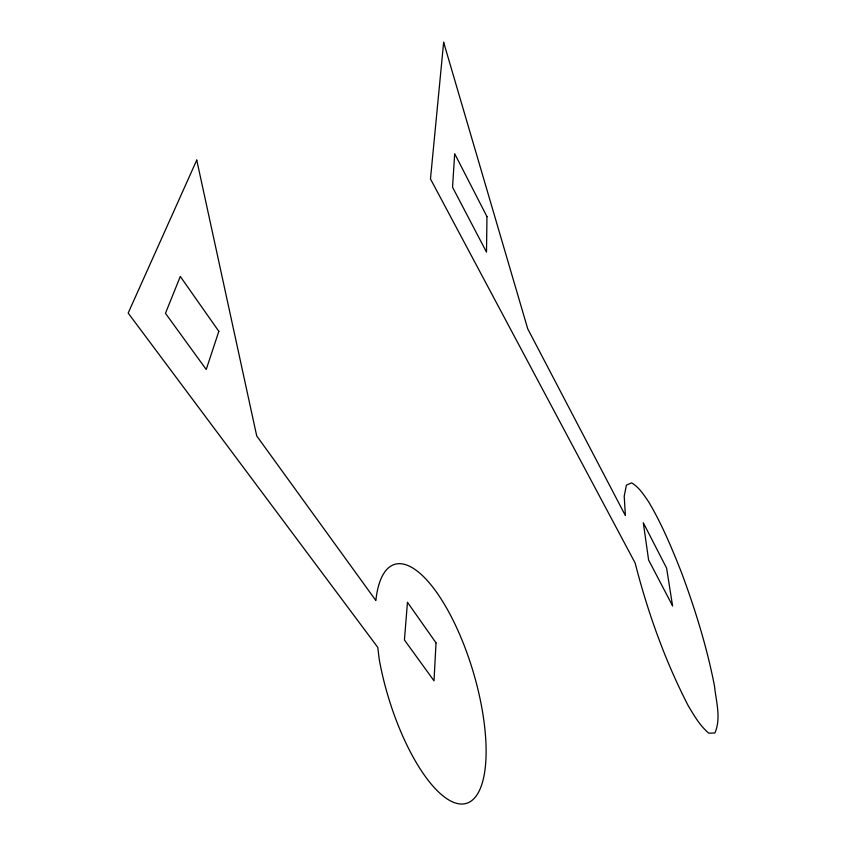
<?xml version="1.0" encoding="UTF-8"?>
<svg xmlns="http://www.w3.org/2000/svg" width="846" height="846" viewBox="0 0 846 846"><rect width="100%" height="100%" fill="white"/><g stroke="black" fill="none" stroke-linecap="round" stroke-linejoin="round"><path stroke-width="1.27" d="M486.968 216.629L486.492 252.087L452.547 187.241L454.683 153.708L486.968 216.629M436.018 642.865L434.019 680.829L404.43 639.967L407.455 602.257L436.018 642.865M443.642 42.3L430.477 178.94L635.124 562.981C647.772 612.282 664.956 660.641 688.337 705.913C694.228 715.758 699.938 725.752 708.832 733.207L714.912 732.985C721.331 718.106 716.044 701.419 714.51 686.053C706.939 647.148 695.148 609.194 681.326 572.086C671.787 548.039 661.858 524.065 648.607 501.773C643.69 494.741 639.164 487.317 631.592 482.855L626.41 485.16L624.211 496.116L625.384 515.584L527.724 328.798L443.642 42.3M218.839 331.346L206.223 369.49L165.456 313.295L180.304 276.462L218.839 331.346M196.748 160.106L128.169 313.073L377.771 647.37L379.241 659.425A124.764 44.278 73.3 0 0 467.521 802.991A124.764 44.278 73.3 0 0 457.549 629.657A124.764 44.278 73.3 0 0 375.846 600.491L256.719 435.944L196.748 160.106M672.549 605.789L648.596 559.989L643.309 522.765L666.606 568.121L672.549 605.789"/></g></svg>
